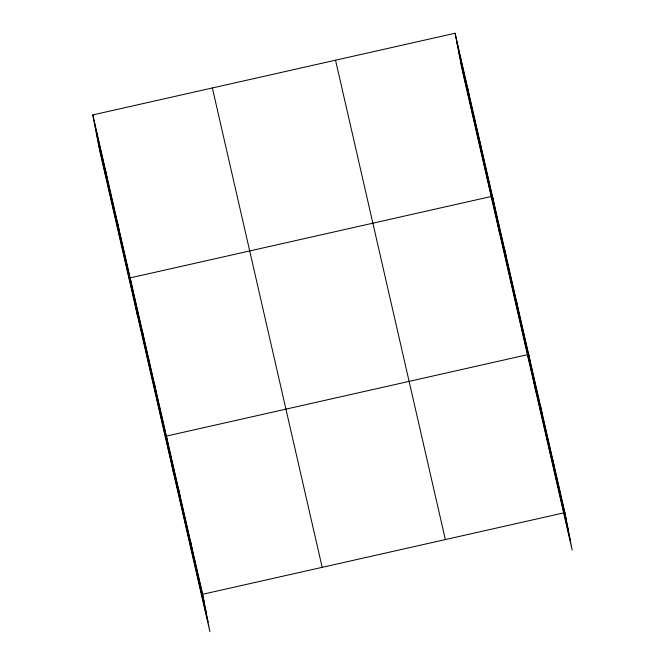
<?xml version="1.0" encoding="UTF-8"?>
<svg xmlns="http://www.w3.org/2000/svg" width="665" height="665" viewBox="0 0 665 665"><rect width="100%" height="100%" fill="white"/><g stroke="black" fill="none" stroke-linecap="round" stroke-linejoin="round"><path stroke-width="1" d="M92.817 114.912L202.634 594.286L209.916 631.75L100.099 152.376L92.817 114.912L455.084 33.25L564.901 512.624L572.183 550.088L462.366 70.714L455.084 33.25M202.634 594.286L564.901 512.624M456.597 41.006L566.405 520.379M458.501 50.806L568.309 530.18M460.463 60.914L570.279 540.288M335.534 60.199L445.351 539.573M212.368 87.963L322.176 567.336M94.322 122.668L204.138 602.033M96.234 132.468L206.042 611.842M98.196 142.568L208.004 621.941M552.823 459.889L554.327 467.645M540.745 407.163L542.249 414.91M535.94 391.893L528.658 354.428L166.391 436.09L173.673 473.555M516.58 301.702L518.093 309.449M504.502 248.968L506.007 256.723M499.706 233.706L492.424 196.233L130.157 277.895L137.439 315.368M479.98 141.911L481.485 149.658M467.528 87.581L469.041 95.328M190.547 541.551L192.06 549.307M178.469 488.825L179.982 496.572M154.313 383.356L155.818 391.111M142.235 330.63L143.74 338.385M117.705 223.565L119.218 231.32M105.261 169.243L106.766 176.99"/></g></svg>
